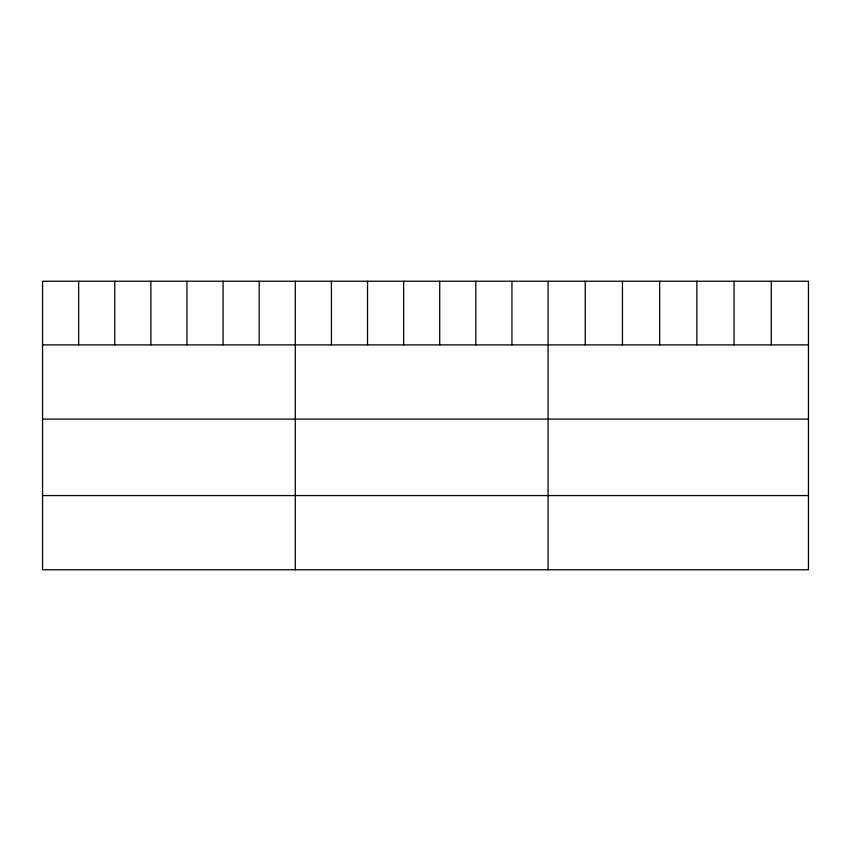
<?xml version="1.0" encoding="UTF-8"?>
<svg xmlns="http://www.w3.org/2000/svg" width="851" height="851" viewBox="0 0 851 851"><rect width="100%" height="100%" fill="white"/><g stroke="black" fill="none" stroke-linecap="round" stroke-linejoin="round"><path stroke-width="1.28" d="M808.45 344.878L808.45 569.776L42.55 569.776L42.55 281.224L808.45 281.224L808.45 344.878L42.55 344.878M42.55 419.096L808.45 419.096M42.55 495.559L808.45 495.559M771.251 281.224L771.251 344.878M734.051 281.224L734.051 344.878M696.852 281.224L696.852 344.878M659.642 281.224L659.642 344.878M622.443 281.224L622.443 344.878M585.243 281.224L585.243 344.878M548.044 281.224L548.044 569.776M511.94 281.224L511.94 344.878M475.826 281.224L475.826 344.878M439.722 281.224L439.722 344.878M403.619 281.224L403.619 344.878M367.515 281.224L367.515 344.878M331.401 281.224L331.401 344.878M295.297 281.224L295.297 569.776M259.193 281.224L259.193 344.878M223.079 281.224L223.079 344.878M186.975 281.224L186.975 344.878M150.872 281.224L150.872 344.878M114.768 281.224L114.768 344.878M78.654 281.224L78.654 344.878"/></g></svg>
